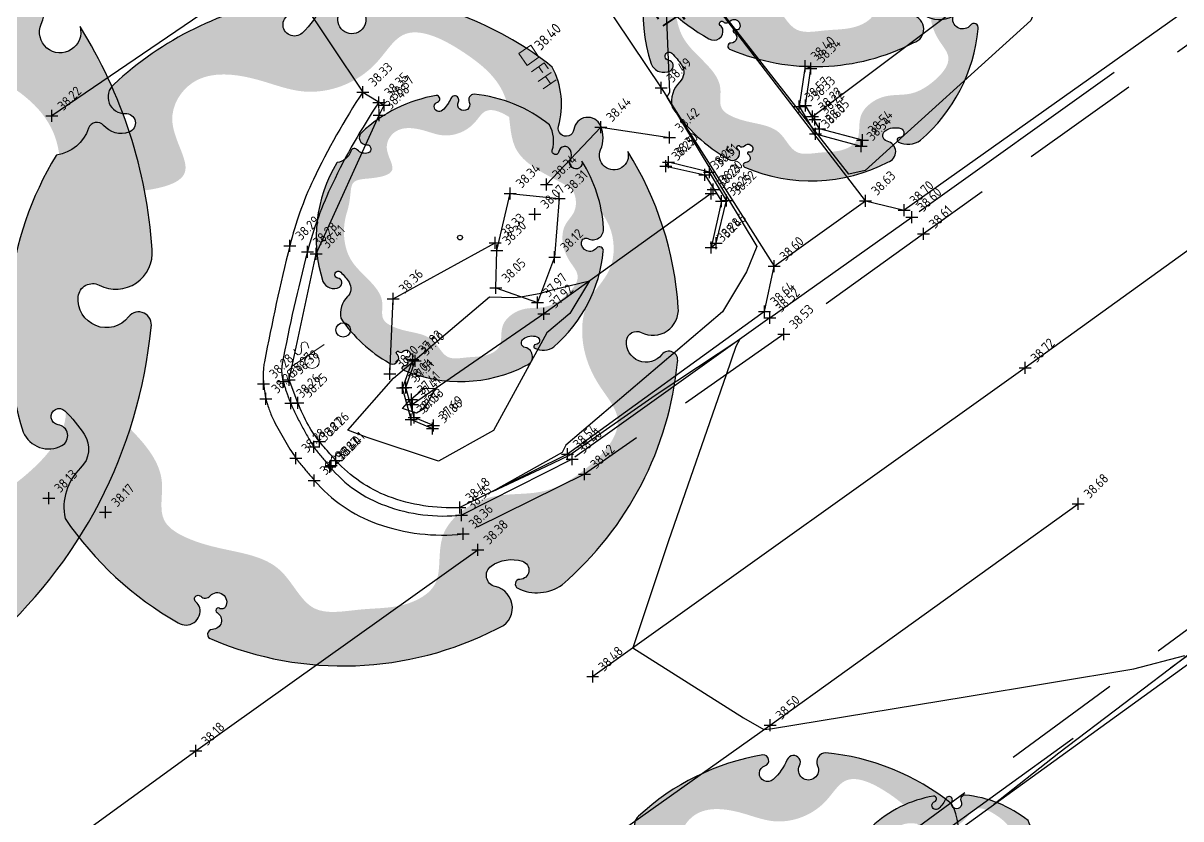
# Model space of a CAD drawing. Header units: metres. Extents: x 245957 to 247358, y 7418632 to 7419642.
# Drawn here: x 246804.74 to 246828.87, y 7418887.96 to 7418904.54 of the extents above; entities that cross this region are included whole.
import ezdxf
from ezdxf.enums import TextEntityAlignment as Align

# ---------------------------------------------------------------- set-up
doc = ezdxf.new("R2010")
doc.units = ezdxf.units.M
for name, pattern in [('DASHDOT', [10, 5, -2.5, 0, -2.5]), ('DASHED', [0.75, 0.5, -0.25]), ('HIDDEN', [0.375, 0.25, -0.125]), ('PHANTOM', [2.5, 1.25, -0.25, 0.25, -0.25, 0.25, -0.25])]:
    doc.linetypes.add(name, pattern=pattern)
for name, color, linetype in [('-TEXT', 7, 'Continuous'), ('102_TOP_OF_BANK', 37, 'PHANTOM'), ('102_TOP_OF_BANK-L', 37, 'PHANTOM'), ('102_TOP_OF_BANK-S', 37, 'PHANTOM'), ('103_TOE_OF_BATTER', 37, 'DASHDOT'), ('103_TOE_OF_BATTER-L', 37, 'DASHDOT'), ('103_TOE_OF_BATTER-S', 37, 'DASHDOT'), ('104_EXISTING_SURFACE-L', 35, 'Continuous'), ('104_EXISTING_SURFACE-S', 35, 'Continuous'), ('201_SINGLE_TREE-H', 63, 'Continuous'), ('201_SINGLE_TREE-S', 96, 'Continuous'), ('305_BOX_CULVERT', 84, 'Continuous'), ('305_BOX_CULVERT-L', 84, 'Continuous'), ('305_BOX_CULVERT-S', 84, 'Continuous'), ('321_INVERT_OF_PIPE-L', 84, 'Continuous'), ('321_INVERT_OF_PIPE-S', 84, 'Continuous'), ('403_EDGE_OF_BITUMEN', 8, 'Continuous'), ('403_EDGE_OF_BITUMEN-L', 8, 'Continuous'), ('403_EDGE_OF_BITUMEN-S', 8, 'Continuous'), ('408_BACK_OF_KERB', 10, 'Continuous'), ('408_BACK_OF_KERB-L', 10, 'Continuous'), ('408_BACK_OF_KERB-S', 10, 'Continuous'), ('415_LANE_LINE_DASHED', 53, 'DASHED'), ('415_LANE_LINE_DASHED-L', 53, 'DASHED'), ('415_LANE_LINE_DASHED-S', 53, 'DASHED'), ('418_LANE_LINE_SOLID', 53, 'Continuous'), ('418_LANE_LINE_SOLID-L', 53, 'Continuous'), ('418_LANE_LINE_SOLID-S', 53, 'Continuous'), ('EX-TRAFFIC_SIGN_(SLS)', 89, 'Continuous'), ('Surface_Contours_Major', 4, 'Continuous'), ('Surface_Contours_Minor', 253, 'Continuous')]:
    doc.layers.add(name, color=color, linetype=linetype)
for name, color, linetype, true_color in [('406_LIP_OF_KERB', 7, 'HIDDEN', 0xff4100), ('406_LIP_OF_KERB-L', 7, 'HIDDEN', 0xff4100), ('406_LIP_OF_KERB-S', 7, 'HIDDEN', 0xff4100), ('407_INVERT_OF_KERB', 7, 'DASHED', 0xff4100), ('407_INVERT_OF_KERB-L', 7, 'DASHED', 0xff4100), ('407_INVERT_OF_KERB-S', 7, 'DASHED', 0xff4100), ('419_EDGE_OF_CONCRETE', 7, 'Continuous', 0xff4100), ('419_EDGE_OF_CONCRETE-L', 7, 'Continuous', 0xff4100), ('419_EDGE_OF_CONCRETE-S', 7, 'Continuous', 0xff4100), ('753_FIRE_HYDRANT-L', 7, 'Continuous', 0xb30000), ('EX-FIRE_HYDRANT_(SLS)', 7, 'Continuous', 0xb30000)]:
    doc.layers.add(name, color=color, linetype=linetype, true_color=true_color)
doc.styles.add('BOLD', font='ARIALN.TTF')
doc.styles.add('ISO2.5', font='isocp.shx', dxfattribs={"height": 2.5})
doc.styles.get("Standard").update_dxf_attribs({"font": 'SIMPLEX.shx'})

# ---------------------------------------------------------------- blocks, each defined once
blk = doc.blocks.new('CROSS')
at = {"color": 0, "linetype": 'Continuous'}
for p, q in [((-0.5, 0), (0.5, 0)), ((0, -0.5), (0, 0.5))]:
    blk.add_line(p, q, dxfattribs=at)
blk = doc.blocks.new('SP')
at = {"color": 0, "linetype": 'Continuous', "lineweight": 13}
for p, q in [((0.15, 0.423), (0.15, -0.406)), ((0.28, 0.165), (0.263, 0.104)), ((0.263, 0.104), (0.302, 0.059)), ((0.335, 0.192), (0.28, 0.165)), ((0.302, 0.059), (0.401, 0.004)), ((0.424, 0.176), (0.335, 0.192)), ((0.401, 0.004), (0.407, 0.004)), ((0.44, -0.04), (0.401, 0.004)), ((0.401, 0.004), (0.407, 0.004)), ((0.263, -0.096), (0.368, -0.129)), ((0.368, -0.129), (0.424, -0.101)), ((0.368, -0.129), (0.374, -0.129)), ((0.424, -0.101), (0.44, -0.04))]:
    blk.add_line(p, q, dxfattribs=at)
blk.add_circle((0, 0), 0.15, dxfattribs=at)
blk = doc.blocks.new('FHS')
at = {"color": 0, "linetype": 'Continuous', "lineweight": 13}
for p, q in [((-0.15, -0.15), (-0.15, 0.15)), ((-0.15, 0.15), (0.15, 0.15)), ((0.15, 0.15), (0.15, -0.15)), ((0.308, -0.154), (0.308, 0.173)), ((0.308, 0.173), (0.452, 0.173)), ((0.308, 0.029), (0.452, 0.029)), ((0.452, 0.173), (0.458, 0.173)), ((0.452, 0.029), (0.458, 0.029)), ((0.557, -0.154), (0.557, 0.173)), ((0.557, 0.173), (0.563, 0.173)), ((0.557, 0.029), (0.74, 0.029)), ((0.74, 0.173), (0.74, -0.154)), ((0.15, -0.15), (-0.15, -0.15))]:
    blk.add_line(p, q, dxfattribs=at)
blk = doc.blocks.new('201C')
at = {"layer": '201_SINGLE_TREE-H', "transparency": 33554534}
h = blk.add_hatch(color=256, dxfattribs=at)
h.paths.add_polyline_path([(-0.3717, -0.3344, 0.222926), (0.0196, -0.4996, 0.770799), (0.0439, -0.4417, -0.650302), (0.0511, -0.4116, -0.234737), (0.0964, -0.4247, -0.847312), (0.0816, -0.4475, 0.78443), (0.0732, -0.4583, 0.276934), (0.1352, -0.4813, 0.193599), (0.4309, -0.2536, 0.800435), (0.4144, -0.2337, -0.75216), (0.3757, -0.1925, -0.528914), (0.4006, -0.1909, 0.594112), (0.4663, -0.1804, 0.123805), (0.4962, 0.0616, -1.41759), (0.4607, 0.0811, 0.206906), (0.4758, 0.1133, 0.759729), (0.4374, 0.1252, -1.073307), (0.4187, 0.1392, 0.194379), (0.4474, 0.2231, 0.144612), (0.2544, 0.4304, 0.53339), (0.2277, 0.4128, -1.592592), (0.1939, 0.4293, 1.030038), (0.1758, 0.4513, -0.10361), (0.1314, 0.4262, -1.238487), (0.1282, 0.4593, 0.884725), (0.1336, 0.4818, 0.147549), (-0.1551, 0.4753, 0.71725), (-0.1579, 0.4291, -0.864032), (-0.1646, 0.4015, -0.310704), (-0.1946, 0.4266, 0.58143), (-0.2167, 0.4321, -0.281558), (-0.2766, 0.4162), (-0.2775, 0.4159, 0.217121), (-0.4959, 0.0634), (-0.4959, 0.0634, 0.440011), (-0.4522, 0.021, 0.723973), (-0.4442, 0.0516, -1.384648), (-0.4262, 0.0659, -0.051107), (-0.4149, 0.0223, -0.361502), (-0.441, -0.0208, 0.256822), (-0.4937, -0.0791, 0.116166), (-0.4065, -0.2911, 0.67803), (-0.3682, -0.2843, 0.170035), (-0.3696, -0.274, -1.054701), (-0.3596, -0.2696, 0.431903), (-0.3468, -0.2749, -0.910728), (-0.3329, -0.2993, -0.42046), (-0.3418, -0.2976, 1.007885), (-0.3479, -0.3018, -0.766634), (-0.3646, -0.3216, 0.938602), (-0.3717, -0.3344)])
edge = h.paths.add_edge_path(flags=16)
edge.add_spline(control_points=[(-0.3177, 0.2468), (-0.303, 0.2628), (-0.2856, 0.2893), (-0.256, 0.3411), (-0.1928, 0.3155), (-0.0921, 0.286), (-0.1162, 0.3941), (-0.0359, 0.4462), (0.0392, 0.3985), (0.1028, 0.3299), (0.1957, 0.3214), (0.2784, 0.3804), (0.3442, 0.2961), (0.3785, 0.2147), (0.3303, 0.1307), (0.3915, 0.0592), (0.4378, -0.0139), (0.4055, -0.0919), (0.3459, -0.1091), (0.3102, -0.1666), (0.3057, -0.2282), (0.3286, -0.3091), (0.2408, -0.3447), (0.1647, -0.3496), (0.103, -0.3142), (0.0463, -0.3153), (0.0047, -0.3356), (-0.0139, -0.3682), (-0.0327, -0.4069), (-0.0927, -0.4151), (-0.1463, -0.3868), (-0.23, -0.3665), (-0.2245, -0.2773), (-0.2864, -0.2294), (-0.3344, -0.1941), (-0.3737, -0.1409), (-0.3276, -0.0866), (-0.344, -0.0009), (-0.3866, 0.0828), (-0.3665, 0.1796), (-0.3359, 0.2271), (-0.3177, 0.2468)], knot_values=[0, 0, 0, 0, 0.064972, 0.101243, 0.15652, 0.245586, 0.324463, 0.387907, 0.486094, 0.554514, 0.671826, 0.728629, 0.823661, 0.919885, 0.989953, 1.075257, 1.171704, 1.23593, 1.293575, 1.346478, 1.426142, 1.479146, 1.570817, 1.644481, 1.712561, 1.774901, 1.807, 1.846291, 1.885582, 1.928182, 2.007036, 2.074591, 2.151638, 2.226455, 2.293426, 2.340744, 2.397548, 2.47317, 2.587294, 2.673595, 2.754259, 2.754259, 2.754259, 2.754259], degree=3, periodic=0)
at = {"layer": '201_SINGLE_TREE-S'}
blk.add_lwpolyline([(-0.3717, -0.3344, 0.222926), (0.0196, -0.4996, 0.770799), (0.0439, -0.4417, -0.650302), (0.0511, -0.4116, -0.234737), (0.0964, -0.4247, -0.847312), (0.0816, -0.4475, 0.78443), (0.0732, -0.4583, 0.276934), (0.1352, -0.4813, 0.193599), (0.4309, -0.2536, 0.800435), (0.4144, -0.2337, -0.75216), (0.3757, -0.1925, -0.528914), (0.4006, -0.1909, 0.594112), (0.4663, -0.1804, 0.123805), (0.4962, 0.0616, -1.41759), (0.4607, 0.0811, 0.206906), (0.4758, 0.1133, 0.759729), (0.4374, 0.1252, -1.073307), (0.4187, 0.1392, 0.194379), (0.4474, 0.2231, 0.144612), (0.2544, 0.4304, 0.53339), (0.2277, 0.4128, -1.592592), (0.1939, 0.4293, 1.030038), (0.1758, 0.4513, -0.10361), (0.1314, 0.4262, -1.238487), (0.1282, 0.4593, 0.884725), (0.1336, 0.4818, 0.147549), (-0.1551, 0.4753, 0.71725), (-0.1579, 0.4291, -0.864032), (-0.1646, 0.4015, -0.310704), (-0.1946, 0.4266, 0.58143), (-0.2167, 0.4321, -0.281558), (-0.2766, 0.4162), (-0.2775, 0.4159, 0.217121), (-0.4959, 0.0634), (-0.4959, 0.0634, 0.440011), (-0.4522, 0.021, 0.723973), (-0.4442, 0.0516, -1.384648), (-0.4262, 0.0659, -0.051107), (-0.4149, 0.0223, -0.361502), (-0.441, -0.0208, 0.256822), (-0.4937, -0.0791, 0.116166), (-0.4065, -0.2911, 0.67803), (-0.3682, -0.2843, 0.170035), (-0.3696, -0.274, -1.054701), (-0.3596, -0.2696, 0.431903), (-0.3468, -0.2749, -0.910728), (-0.3329, -0.2993, -0.42046), (-0.3418, -0.2976, 1.007885), (-0.3479, -0.3018, -0.766634), (-0.3646, -0.3216, 0.938602), (-0.3717, -0.3344)], format="xyb", dxfattribs=at)
blk = doc.blocks.new('201T')
at = {"layer": '201_SINGLE_TREE-S'}
blk.add_circle((0, 0), 0.5, dxfattribs=at)
blk = doc.blocks.new('A')
at = {"layer": '-TEXT'}
blk.add_text('ASPHALT', height=0.45, dxfattribs=at).set_placement((-0.053, -0.242), align=Align.CENTER)

msp = doc.modelspace()

# ---------------------------------------------------------------- linework, layer by layer
at = {"layer": '102_TOP_OF_BANK', "ltscale": 10}
for points in [[(246815.655, 7418901.182), (246816.781, 7418902.375), (246818.213, 7418902.156)], [(246812.389, 7418897.238), (246812.458, 7418898.797), (246814.583, 7418899.963)]]:
    msp.add_lwpolyline(points, dxfattribs=at)
at = {"layer": '103_TOE_OF_BATTER'}
for points in [[(246821.197, 7418902.594), (246832.174, 7418910.85), (246841.366, 7418917.826), (246851.468, 7418924.88), (246858.333, 7418930.216)], [(246819.083, 7418900.992), (246815.596, 7418898.487), (246812.857, 7418896.597)]]:
    msp.add_lwpolyline(points, dxfattribs=at)
at = {"layer": '305_BOX_CULVERT'}
for p, q in [((246821.043, 7418903.646), (246820.918, 7418902.802)), ((246821.16, 7418903.599), (246821.043, 7418903.646)), ((246821.052, 7418902.822), (246821.16, 7418903.599)), ((246820.918, 7418902.802), (246821.26, 7418902.236)), ((246821.34, 7418902.34), (246821.052, 7418902.822)), ((246822.236, 7418902.106), (246821.34, 7418902.34)), ((246821.26, 7418902.236), (246822.207, 7418901.977)), ((246822.207, 7418901.977), (246822.236, 7418902.106)), ((246818.194, 7418901.646), (246818.141, 7418901.564)), ((246819.049, 7418901.436), (246818.194, 7418901.646)), ((246818.141, 7418901.564), (246818.95, 7418901.378)), ((246818.95, 7418901.378), (246819.297, 7418900.83)), ((246819.404, 7418900.848), (246819.049, 7418901.436)), ((246819.297, 7418900.83), (246819.082, 7418899.868)), ((246819.187, 7418899.954), (246819.404, 7418900.848)), ((246819.082, 7418899.868), (246819.187, 7418899.954)), ((246812.863, 7418897.531), (246812.654, 7418896.946)), ((246812.722, 7418896.952), (246812.916, 7418897.503)), ((246812.916, 7418897.503), (246812.863, 7418897.531)), ((246812.829, 7418896.282), (246812.654, 7418896.946)), ((246812.892, 7418896.323), (246812.722, 7418896.952)), ((246812.829, 7418896.282), (246813.279, 7418896.094)), ((246813.294, 7418896.162), (246812.892, 7418896.323)), ((246813.279, 7418896.094), (246813.294, 7418896.162))]:
    msp.add_line(p, q, dxfattribs=at)
at = {"layer": '403_EDGE_OF_BITUMEN'}
for p, q in [((246814.827, 7418908.001), (246818.04, 7418903.191)), ((246810.145, 7418905.616), (246811.824, 7418903.106)), ((246822.303, 7418900.841), (246818.857, 7418905.328)), ((246818.04, 7418903.191), (246820.394, 7418899.476))]:
    msp.add_line(p, q, dxfattribs=at)
at = {"layer": '406_LIP_OF_KERB', "ltscale": 10}
for p, q in [((246833.886, 7418907.571), (246823.509, 7418900.151)), ((246811.824, 7418903.106), (246812.266, 7418902.834)), ((246823.509, 7418900.151), (246820.596, 7418898.058)), ((246820.596, 7418898.058), (246816.447, 7418895.144)), ((246816.447, 7418895.144), (246813.916, 7418893.9)), ((246822.35, 7418887.034), (246829.242, 7418892.08))]:
    msp.add_line(p, q, dxfattribs=at)
msp.add_lwpolyline([(246813.916, 7418893.9, -0.114122), (246812.126, 7418894.112, -0.129466), (246810.813, 7418895.016, -0.004958), (246810.493, 7418895.395, -0.0231), (246810.429, 7418895.48, -0.032459), (246809.974, 7418896.251, -0.058907), (246809.804, 7418896.715, -0.020294), (246809.784, 7418896.818, -0.009885), (246809.756, 7418897.03, -0.075208), (246809.773, 7418897.485, -0.013744), (246810.302, 7418899.905, -0.050296), (246810.794, 7418901.282, -0.035085), (246811.824, 7418903.106)], format="xyb", dxfattribs=at)
at = {"layer": '407_INVERT_OF_KERB', "ltscale": 10}
for p, q in [((246833.589, 7418907.873), (246823.266, 7418900.5)), ((246820.308, 7418898.404), (246823.266, 7418900.5)), ((246820.308, 7418898.404), (246816.188, 7418895.459)), ((246816.188, 7418895.459), (246813.882, 7418894.293)), ((246822.578, 7418886.719), (246829.489, 7418891.715))]:
    msp.add_line(p, q, dxfattribs=at)
msp.add_lwpolyline([(246813.882, 7418894.293, -0.11472), (246812.293, 7418894.489, -0.130773), (246811.138, 7418895.298, -0.004444), (246810.838, 7418895.661, -0.031419), (246810.8, 7418895.715, -0.01764), (246810.546, 7418896.157, -0.017351), (246810.32, 7418896.623, -0.020427), (246810.258, 7418896.782, -0.011502), (246810.165, 7418897.072, -0.118815), (246810.145, 7418897.445, -0.01838), (246810.669, 7418899.774, -0.046783), (246811.191, 7418901.196, -0.036291), (246812.155, 7418902.89)], format="xyb", dxfattribs=at)
at = {"layer": '408_BACK_OF_KERB'}
for p, q in [((246833.484, 7418908.007), (246823.104, 7418900.643)), ((246812.165, 7418902.626), (246812.266, 7418902.834)), ((246810.851, 7418899.736), (246812.165, 7418902.626)), ((246820.394, 7418899.476), (246822.303, 7418900.841)), ((246822.303, 7418900.841), (246823.104, 7418900.643)), ((246810.286, 7418897.112), (246810.851, 7418899.736)), ((246820.197, 7418898.534), (246820.394, 7418899.476)), ((246820.197, 7418898.534), (246816.088, 7418895.561)), ((246810.471, 7418896.628), (246810.286, 7418897.112)), ((246816.088, 7418895.561), (246813.846, 7418894.45)), ((246822.669, 7418886.597), (246829.573, 7418891.591))]:
    msp.add_line(p, q, dxfattribs=at)
msp.add_lwpolyline([(246813.846, 7418894.45, -0.104537), (246812.355, 7418894.681, -0.119502), (246811.263, 7418895.429, -0.004425), (246811.017, 7418895.708, -0.010858), (246810.92, 7418895.824, -0.040464), (246810.69, 7418896.167, -0.032728), (246810.471, 7418896.628)], format="xyb", dxfattribs=at)
at = {"layer": '415_LANE_LINE_DASHED', "ltscale": 20}
for p, q in [((246808.342, 7418889.381), (246814.223, 7418893.572)), ((246801.603, 7418884.493), (246808.342, 7418889.381))]:
    msp.add_line(p, q, dxfattribs=at)
at = {"layer": '418_LANE_LINE_SOLID'}
for p, q in [((246839.021, 7418907.016), (246825.626, 7418897.36)), ((246809.947, 7418905.745), (246805.345, 7418902.61)), ((246825.626, 7418897.36), (246816.614, 7418890.927)), ((246820.311, 7418889.917), (246826.734, 7418894.529)), ((246815.313, 7418886.372), (246820.311, 7418889.917))]:
    msp.add_line(p, q, dxfattribs=at)
at = {"layer": '419_EDGE_OF_CONCRETE'}
for p, q in [((246814.614, 7418899.805), (246814.898, 7418900.994)), ((246814.898, 7418900.994), (246815.915, 7418900.885)), ((246815.915, 7418900.885), (246815.822, 7418899.665)), ((246814.599, 7418899.024), (246814.614, 7418899.805)), ((246815.822, 7418899.665), (246815.462, 7418898.72)), ((246814.599, 7418899.024), (246815.462, 7418898.72))]:
    msp.add_line(p, q, dxfattribs=at)
at = {"layer": 'Surface_Contours_Major', "elevation": 38}
msp.add_lwpolyline([(246811.915, 7418895.907), (246811.509, 7418896.06), (246812.46, 7418897.142), (246814.465, 7418898.838), (246814.965, 7418898.828), (246815.119, 7418898.841), (246815.536, 7418898.916), (246815.687, 7418898.966), (246816.546, 7418899.17), (246816.135, 7418898.493), (246815.662, 7418898.09), (246814.544, 7418896.057), (246813.4, 7418895.417)], close=True, dxfattribs=at)
at = {"layer": 'Surface_Contours_Minor'}
for points, elevation in [([(246826.594, 7418906.654), (246825.744, 7418904.597), (246822.296, 7418901.469), (246821.953, 7418901.396), (246819.04, 7418905.115), (246822.823, 7418907.192)], 38.5), ([(246812.714, 7418896.493), (246812.653, 7418896.516), (246812.797, 7418896.68), (246813.1, 7418896.936), (246813.341, 7418896.931), (246813.112, 7418896.515), (246812.939, 7418896.419)], 37.5)]:
    msp.add_lwpolyline(points, close=True, dxfattribs=dict(at, elevation=elevation))
at = {"layer": 'Surface_Contours_Minor', "elevation": 38.5}
for points in [[(246818.107, 7418905.826), (246818.197, 7418903.602), (246818.218, 7418903.094), (246818.161, 7418903), (246820.038, 7418899.887), (246819.823, 7418899.358), (246819.318, 7418898.525), (246816.057, 7418895.746), (246815.975, 7418895.598), (246814.526, 7418894.787), (246815.64, 7418895.304), (246816.115, 7418895.534), (246817.919, 7418896.788), (246819.68, 7418897.957), (246819.598, 7418897.806), (246819.393, 7418897.213), (246818.193, 7418893.757), (246817.449, 7418891.524), (246819.757, 7418890.069), (246820.182, 7418889.827), (246820.362, 7418889.846), (246824.38, 7418890.506), (246827.891, 7418891.092), (246828.958, 7418891.367)], [(246829.037, 7418891.389), (246826.329, 7418889.332), (246824.973, 7418888.265)]]:
    msp.add_lwpolyline(points, dxfattribs=at)

# ---------------------------------------------------------------- block references
at = {"layer": '-TEXT', "rotation": 303.743755514282}
msp.add_blockref('A', (246817.689, 7418905.504), dxfattribs=at)
at = {"layer": '102_TOP_OF_BANK-S', "xscale": 0.25, "yscale": 0.25, "zscale": 0.25}
for p in [(246816.781, 7418902.375), (246818.213, 7418902.156), (246815.655, 7418901.182), (246814.583, 7418899.963), (246812.458, 7418898.797), (246812.389, 7418897.238)]:
    msp.add_blockref('CROSS', p, dxfattribs=at)
at = {"layer": '103_TOE_OF_BATTER-S', "xscale": 0.25, "yscale": 0.25, "zscale": 0.25}
for p in [(246821.197, 7418902.594), (246819.083, 7418900.992), (246815.596, 7418898.487), (246812.857, 7418896.597)]:
    msp.add_blockref('CROSS', p, dxfattribs=at)
at = {"layer": '104_EXISTING_SURFACE-S', "xscale": 0.25, "yscale": 0.25, "zscale": 0.25}
for p in [(246805.279, 7418894.648), (246806.464, 7418894.35)]:
    msp.add_blockref('CROSS', p, dxfattribs=at)
at = {"layer": '201_SINGLE_TREE-S', "rotation": 25}
for name, p, xscale, yscale, zscale in [('201C', (246811.489, 7418908.917), 8, 8, 8), ('201C', (246821.247, 7418908.135), 9, 9, 9), ('201C', (246797.456, 7418899.157), 20, 20, 20), ('201C', (246821.166, 7418904.755), 7, 7, 7), ('201C', (246811.414, 7418898.149), 14, 14, 14), ('201C', (246813.849, 7418900.074), 6, 6, 6), ('201T', (246813.849, 7418900.074), 0.1, 0.1, 0.1), ('201T', (246811.414, 7418898.149), 0.3, 0.3, 0.3), ('201C', (246820.984, 7418884.366), 10, 10, 10), ('201C', (246824.132, 7418885.972), 5, 5, 5)]:
    msp.add_blockref(name, p, dxfattribs=dict(at, xscale=xscale, yscale=yscale, zscale=zscale))
at = {"layer": '305_BOX_CULVERT-S', "xscale": 0.25, "yscale": 0.25, "zscale": 0.25}
for p in [(246821.043, 7418903.646), (246821.16, 7418903.599), (246820.918, 7418902.802), (246821.052, 7418902.822), (246821.26, 7418902.236), (246821.34, 7418902.34), (246822.207, 7418901.977), (246822.236, 7418902.106), (246818.141, 7418901.564), (246818.194, 7418901.646), (246818.95, 7418901.378), (246819.049, 7418901.436), (246819.297, 7418900.83), (246819.404, 7418900.848), (246819.082, 7418899.868), (246819.187, 7418899.954), (246812.863, 7418897.531), (246812.916, 7418897.503), (246812.654, 7418896.946), (246812.722, 7418896.952), (246812.829, 7418896.282), (246812.892, 7418896.323), (246813.294, 7418896.162), (246813.279, 7418896.094)]:
    msp.add_blockref('CROSS', p, dxfattribs=at)
at = {"layer": '321_INVERT_OF_PIPE-S', "xscale": 0.25, "yscale": 0.25, "zscale": 0.25}
for p in [(246821.241, 7418902.532), (246819.128, 7418901.074), (246815.411, 7418900.561), (246812.839, 7418896.701)]:
    msp.add_blockref('CROSS', p, dxfattribs=at)
at = {"layer": '403_EDGE_OF_BITUMEN-S', "xscale": 0.25, "yscale": 0.25, "zscale": 0.25}
for p in [(246818.04, 7418903.191), (246822.303, 7418900.841), (246820.394, 7418899.476)]:
    msp.add_blockref('CROSS', p, dxfattribs=at)
at = {"layer": '406_LIP_OF_KERB-S', "xscale": 0.25, "yscale": 0.25, "zscale": 0.25}
for p in [(246811.824, 7418903.106), (246823.509, 7418900.151), (246810.302, 7418899.905), (246820.596, 7418898.058), (246809.756, 7418897.03), (246809.804, 7418896.715), (246810.429, 7418895.48), (246810.813, 7418895.016), (246816.447, 7418895.144), (246813.916, 7418893.9)]:
    msp.add_blockref('CROSS', p, dxfattribs=at)
at = {"layer": '407_INVERT_OF_KERB-S', "xscale": 0.25, "yscale": 0.25, "zscale": 0.25}
for p in [(246812.155, 7418902.89), (246823.266, 7418900.5), (246810.669, 7418899.774), (246820.308, 7418898.404), (246810.165, 7418897.072), (246810.32, 7418896.623), (246810.8, 7418895.715), (246816.188, 7418895.459), (246811.138, 7418895.298), (246813.882, 7418894.293)]:
    msp.add_blockref('CROSS', p, dxfattribs=at)
at = {"layer": '408_BACK_OF_KERB-S', "xscale": 0.25, "yscale": 0.25, "zscale": 0.25}
for p in [(246812.266, 7418902.834), (246812.165, 7418902.626), (246823.104, 7418900.643), (246810.851, 7418899.736), (246820.197, 7418898.534), (246810.286, 7418897.112), (246810.471, 7418896.628), (246810.92, 7418895.824), (246811.263, 7418895.429), (246816.088, 7418895.561), (246811.165, 7418895.325), (246813.846, 7418894.45)]:
    msp.add_blockref('CROSS', p, dxfattribs=at)
at = {"layer": '415_LANE_LINE_DASHED-S', "xscale": 0.25, "yscale": 0.25, "zscale": 0.25}
for p in [(246814.223, 7418893.572), (246808.342, 7418889.381)]:
    msp.add_blockref('CROSS', p, dxfattribs=at)
at = {"layer": '418_LANE_LINE_SOLID-S', "xscale": 0.25, "yscale": 0.25, "zscale": 0.25}
for p in [(246805.345, 7418902.61), (246825.626, 7418897.36), (246826.734, 7418894.529), (246816.614, 7418890.927), (246820.311, 7418889.917)]:
    msp.add_blockref('CROSS', p, dxfattribs=at)
at = {"layer": '419_EDGE_OF_CONCRETE-S', "xscale": 0.25, "yscale": 0.25, "zscale": 0.25}
for p in [(246814.898, 7418900.994), (246815.915, 7418900.885), (246814.614, 7418899.805), (246815.822, 7418899.665), (246814.599, 7418899.024), (246815.462, 7418898.72)]:
    msp.add_blockref('CROSS', p, dxfattribs=at)
at = {"layer": 'EX-FIRE_HYDRANT_(SLS)', "rotation": 304.9999999999999}
msp.add_blockref('FHS', (246815.286, 7418903.87), dxfattribs=at)
at = {"layer": 'EX-TRAFFIC_SIGN_(SLS)', "rotation": 124.2677192713523}
msp.add_blockref('SP', (246810.767, 7418897.495), dxfattribs=at)

# ---------------------------------------------------------------- texts
at = {"layer": '-TEXT', "style": 'BOLD'}
msp.add_text('D A R A M B A L               R O A D', height=1.5, rotation=36, dxfattribs=at).set_placement((246826.354, 7418886.171), align=Align.CENTER)
at = {"layer": '102_TOP_OF_BANK-L', "style": 'ISO2.5'}
for s, p in [('38.44', (246816.948, 7418902.542)), ('38.42', (246818.381, 7418902.324)), ('38.34', (246815.823, 7418901.349)), ('38.33', (246814.75, 7418900.13)), ('38.36', (246812.625, 7418898.965)), ('38.10', (246812.557, 7418897.405))]:
    msp.add_text(s, height=0.2, rotation=45, dxfattribs=at).set_placement(p, align=Align.MIDDLE_LEFT)
at = {"layer": '103_TOE_OF_BATTER-L', "style": 'ISO2.5'}
for s, p in [('38.22', (246821.365, 7418902.761)), ('38.23', (246819.25, 7418901.159)), ('37.92', (246815.763, 7418898.654)), ('37.41', (246813.025, 7418896.764))]:
    msp.add_text(s, height=0.2, rotation=45, dxfattribs=at).set_placement(p, align=Align.MIDDLE_LEFT)
at = {"layer": '104_EXISTING_SURFACE-L', "style": 'ISO2.5'}
for s, p in [('38.13', (246805.446, 7418894.815)), ('38.17', (246806.632, 7418894.518))]:
    msp.add_text(s, height=0.2, rotation=45, dxfattribs=at).set_placement(p, align=Align.MIDDLE_LEFT)
at = {"layer": '305_BOX_CULVERT-L', "style": 'ISO2.5'}
for s, p in [('38.40', (246821.21, 7418903.814)), ('38.34', (246821.328, 7418903.766)), ('38.57', (246821.085, 7418902.969)), ('38.33', (246821.219, 7418902.989)), ('38.60', (246821.428, 7418902.403)), ('38.35', (246821.508, 7418902.508)), ('38.54', (246822.375, 7418902.144)), ('38.54', (246822.403, 7418902.273)), ('38.25', (246818.308, 7418901.731)), ('38.30', (246818.361, 7418901.813)), ('38.26', (246819.118, 7418901.545)), ('38.51', (246819.216, 7418901.603)), ('38.26', (246819.464, 7418900.998)), ('38.52', (246819.571, 7418901.016)), ('38.28', (246819.25, 7418900.035)), ('38.46', (246819.354, 7418900.121)), ('37.82', (246813.031, 7418897.698)), ('37.70', (246813.084, 7418897.671)), ('38.04', (246812.821, 7418897.113)), ('37.51', (246812.889, 7418897.12)), ('38.04', (246812.996, 7418896.45)), ('37.53', (246813.059, 7418896.49)), ('37.69', (246813.462, 7418896.33)), ('37.86', (246813.446, 7418896.261))]:
    msp.add_text(s, height=0.2, rotation=45, dxfattribs=at).set_placement(p, align=Align.MIDDLE_LEFT)
at = {"layer": '321_INVERT_OF_PIPE-L', "style": 'ISO2.5'}
for s, p in [('38.22', (246821.408, 7418902.699)), ('38.20', (246819.295, 7418901.242)), ('38.07', (246815.579, 7418900.728)), ('37.41', (246813.006, 7418896.868))]:
    msp.add_text(s, height=0.2, rotation=45, dxfattribs=at).set_placement(p, align=Align.MIDDLE_LEFT)
at = {"layer": '403_EDGE_OF_BITUMEN-L', "style": 'ISO2.5'}
for s, p in [('38.49', (246818.208, 7418903.358)), ('38.63', (246822.47, 7418901.009)), ('38.60', (246820.562, 7418899.643))]:
    msp.add_text(s, height=0.2, rotation=45, dxfattribs=at).set_placement(p, align=Align.MIDDLE_LEFT)
at = {"layer": '406_LIP_OF_KERB-L', "style": 'ISO2.5'}
for s, p in [('38.33', (246811.991, 7418903.273)), ('38.61', (246823.676, 7418900.318)), ('38.29', (246810.47, 7418900.072)), ('38.53', (246820.763, 7418898.225)), ('38.28', (246809.923, 7418897.197)), ('38.28', (246809.971, 7418896.883)), ('38.28', (246810.596, 7418895.648)), ('38.29', (246810.98, 7418895.183)), ('38.42', (246816.615, 7418895.311)), ('38.36', (246814.083, 7418894.067))]:
    msp.add_text(s, height=0.2, rotation=45, dxfattribs=at).set_placement(p, align=Align.MIDDLE_LEFT)
at = {"layer": '407_INVERT_OF_KERB-L', "style": 'ISO2.5'}
for s, p in [('38.35', (246812.323, 7418903.057)), ('38.60', (246823.433, 7418900.667)), ('38.28', (246810.837, 7418899.942)), ('38.52', (246820.475, 7418898.572)), ('38.27', (246810.332, 7418897.239)), ('38.26', (246810.488, 7418896.79)), ('38.27', (246810.967, 7418895.882)), ('38.40', (246816.355, 7418895.627)), ('38.27', (246811.305, 7418895.466)), ('38.35', (246814.049, 7418894.461))]:
    msp.add_text(s, height=0.2, rotation=45, dxfattribs=at).set_placement(p, align=Align.MIDDLE_LEFT)
at = {"layer": '408_BACK_OF_KERB-L', "style": 'ISO2.5'}
for s, p in [('38.37', (246812.434, 7418903.002)), ('38.48', (246812.333, 7418902.794)), ('38.70', (246823.272, 7418900.81)), ('38.41', (246811.018, 7418899.903)), ('38.64', (246820.364, 7418898.701)), ('38.38', (246810.453, 7418897.279)), ('38.25', (246810.638, 7418896.795)), ('38.26', (246811.087, 7418895.992)), ('38.41', (246811.431, 7418895.596)), ('38.54', (246816.256, 7418895.728)), ('38.40', (246811.332, 7418895.492)), ('38.48', (246814.013, 7418894.617))]:
    msp.add_text(s, height=0.2, rotation=45, dxfattribs=at).set_placement(p, align=Align.MIDDLE_LEFT)
at = {"layer": '415_LANE_LINE_DASHED-L', "style": 'ISO2.5'}
for s, p in [('38.38', (246814.391, 7418893.739)), ('38.18', (246808.51, 7418889.548))]:
    msp.add_text(s, height=0.2, rotation=45, dxfattribs=at).set_placement(p, align=Align.MIDDLE_LEFT)
at = {"layer": '418_LANE_LINE_SOLID-L', "style": 'ISO2.5'}
for s, p in [('38.22', (246805.512, 7418902.777)), ('38.72', (246825.794, 7418897.527)), ('38.68', (246826.902, 7418894.696)), ('38.48', (246816.781, 7418891.094)), ('38.50', (246820.479, 7418890.085))]:
    msp.add_text(s, height=0.2, rotation=45, dxfattribs=at).set_placement(p, align=Align.MIDDLE_LEFT)
at = {"layer": '419_EDGE_OF_CONCRETE-L', "style": 'ISO2.5'}
for s, p in [('38.34', (246815.065, 7418901.161)), ('38.31', (246816.083, 7418901.052)), ('38.30', (246814.781, 7418899.972)), ('38.12', (246815.989, 7418899.832)), ('38.05', (246814.767, 7418899.192)), ('37.97', (246815.629, 7418898.888))]:
    msp.add_text(s, height=0.2, rotation=45, dxfattribs=at).set_placement(p, align=Align.MIDDLE_LEFT)
at = {"layer": '753_FIRE_HYDRANT-L', "style": 'ISO2.5'}
msp.add_text('38.40', height=0.22, rotation=45, dxfattribs=at).set_placement((246815.453, 7418904.037), align=Align.MIDDLE_LEFT)

doc.saveas('drawing.dxf')
